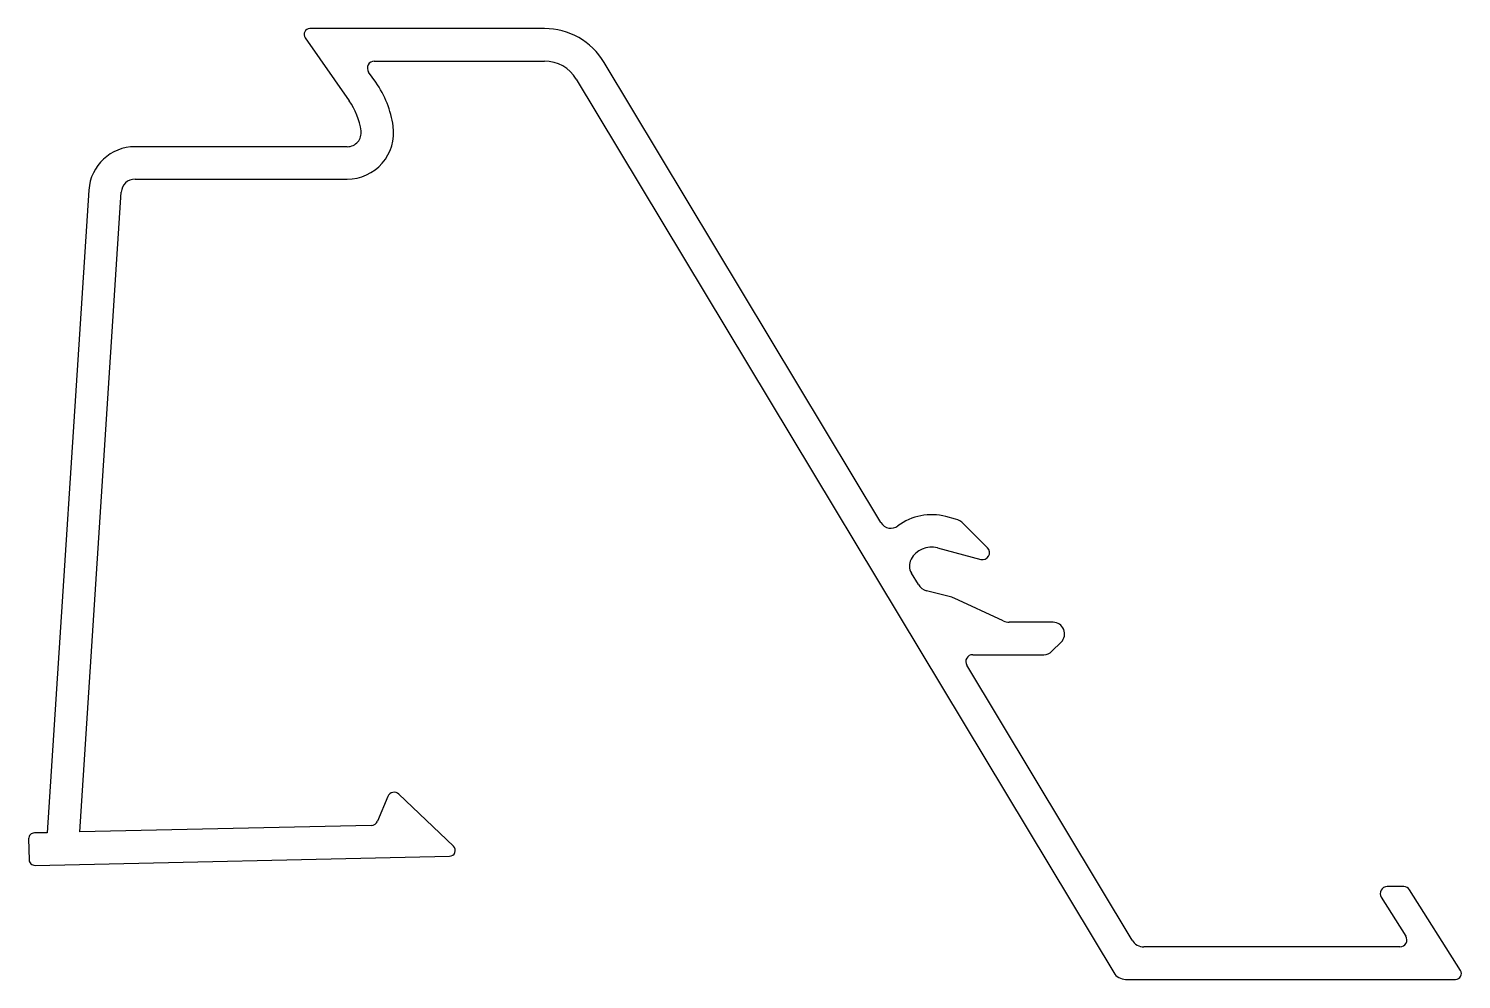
# Model space of a CAD drawing. Extents: x 5 to 66.8, y 3 to 44.
import ezdxf

# ---------------------------------------------------------------- set-up
doc = ezdxf.new("R2010")
doc.units = 0
doc.layers.get('0').update_dxf_attribs({"linetype": 'CONTINUOUS'})

msp = doc.modelspace()

# ---------------------------------------------------------------- linework, layer by layer
at = {"linetype": 'CONTINUOUS'}
for p, q in [((27.259, 43.959), (17.141, 43.959)), ((16.936, 43.565), (18.838, 40.849)), ((19.984, 41.649), (19.676, 42.086)), ((19.921, 42.559), (27.26, 42.559)), ((41.771, 22.654), (29.83, 42.505)), ((28.631, 41.783), (51.807, 3.249)), ((18.754, 38.869), (9.606, 38.869)), ((9.606, 37.469), (18.754, 37.469)), ((7.61, 36.998), (5.808, 9.279)), ((7.218, 9.319), (9.007, 36.907)), ((44.99, 22.804), (44.569, 22.917)), ((46.365, 21.571), (45.326, 22.61)), ((44.207, 21.564), (46.076, 21.069)), ((43.383, 19.987), (43.084, 20.475)), ((44.828, 19.434), (43.741, 19.72)), ((47.047, 18.414), (44.928, 19.398)), ((49.191, 18.359), (47.3, 18.359)), ((49.144, 17.105), (49.544, 17.505)), ((45.728, 16.959), (48.791, 16.959)), ((52.597, 4.649), (45.471, 16.504)), ((20.499, 10.841), (20.06, 9.784)), ((23.336, 8.697), (20.983, 10.943)), ((5.808, 9.279), (5.26, 9.272)), ((19.79, 9.599), (7.218, 9.319)), ((5.013, 9.016), (5.033, 8.119)), ((5.288, 7.874), (23.169, 8.266)), ((64.314, 6.959), (63.602, 6.959)), ((66.762, 3.342), (64.568, 6.819)), ((63.348, 6.498), (64.408, 4.819)), ((64.154, 4.359), (53.112, 4.359)), ((52.322, 2.959), (66.55, 2.959))]:
    msp.add_line(p, q, dxfattribs=at)
for centre, radius, start, end in [((17.141, 43.709), 0.25, 90, 214.99202), ((27.259, 40.959), 3, 31.02739, 90), ((19.921, 42.259), 0.3, 90, 215.16644), ((27.26, 40.959), 1.6, 31.02493, 90), ((16.393, 39.133), 4.384, 8.12039, 35.02138), ((16.378, 39.129), 3, 8.1443, 35), ((18.754, 39.469), 2, 270, 8.1443), ((18.754, 39.469), 0.6, 270, 8.1443), ((9.606, 36.869), 2, 90, 176.2807), ((9.606, 36.869), 0.6, 90, 176.28927), ((43.948, 20.599), 2.4, 75, 127.08963), ((42.199, 22.912), 0.5, 211.02739, 307.08963), ((44.796, 22.08), 0.75, 45, 75.03829), ((43.596, 20.788), 0.6, 151.69742, 211.47684), ((43.948, 20.599), 1, 75, 151.69742), ((46.153, 21.359), 0.3, 255.10653, 45), ((43.894, 20.3), 0.6, 211.47684, 255.2308), ((44.675, 18.854), 0.6, 65.10329, 75.2308), ((47.3, 18.959), 0.6, 245.10329, 270), ((49.191, 17.859), 0.5, 315, 90), ((45.728, 16.659), 0.3, 90, 211.01346), ((48.791, 17.459), 0.5, 270, 315), ((20.776, 10.726), 0.3, 46.32661, 157.45694), ((5.263, 9.022), 0.25, 90.71616, 181.22758), ((19.783, 9.899), 0.3, 271.27607, 337.45694), ((23.163, 8.516), 0.25, 271.2556, 46.32661), ((5.282, 8.124), 0.25, 181.22758, 271.2556), ((63.602, 6.659), 0.3, 90, 212.24997), ((64.314, 6.659), 0.3, 32.25135, 90), ((53.112, 4.959), 0.6, 211.01346, 270), ((64.154, 4.659), 0.3, 270, 32.24997), ((52.322, 3.559), 0.6, 211.02493, 270), ((66.55, 3.209), 0.25, 270, 32.25135)]:
    msp.add_arc(centre, radius, start, end, dxfattribs=at)

doc.saveas('drawing.dxf')
